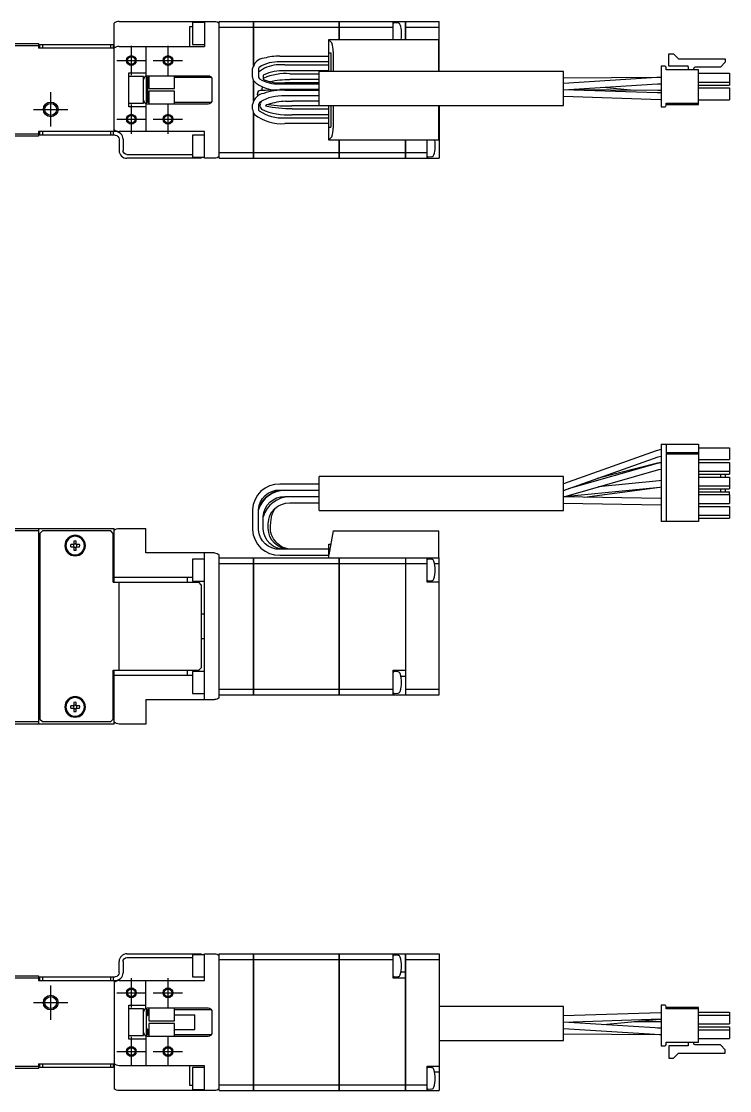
# Model space of a CAD drawing. Extents: x 0 to 720, y -8 to 229.
# Drawn here: x 200.2 to 345.1, y 10 to 228.7 of the extents above; entities that cross this region are included whole.
import ezdxf

# ---------------------------------------------------------------- set-up
doc = ezdxf.new("R2010")
doc.units = 0
doc.header["$LTSCALE"] = 0.5
doc.linetypes.add('CENTER', pattern=[50.8, 31.75, -6.35, 6.35, -6.35])
for name, color, linetype in [('MSM_CENTER', 1, 'CENTER'), ('MSM_CONTINUOUS', 7, 'CONTINUOUS'), ('MSM_NARROW', 5, 'CONTINUOUS')]:
    doc.layers.add(name, color=color, linetype=linetype)

msp = doc.modelspace()

# ---------------------------------------------------------------- linework, layer by layer
at = {"layer": 'MSM_CENTER'}
for p, q in [((222.7, 223.7), (222.7, 217.7)), ((230.2, 223.7), (230.2, 217.7)), ((219.7, 220.7), (225.7, 220.7)), ((227.2, 220.7), (233.2, 220.7)), ((206.2, 207.2), (206.2, 214.2)), ((202.7, 210.7), (209.7, 210.7)), ((222.7, 211.7), (222.7, 205.7)), ((230.2, 211.7), (230.2, 205.7)), ((219.7, 208.7), (225.7, 208.7)), ((227.2, 208.7), (233.2, 208.7)), ((222.7, 33), (222.7, 27)), ((230.2, 33), (230.2, 27)), ((206.2, 24.5), (206.2, 31.5)), ((219.7, 30), (225.7, 30)), ((227.2, 30), (233.2, 30)), ((202.7, 28), (209.7, 28)), ((222.7, 21), (222.7, 15)), ((230.2, 21), (230.2, 15)), ((219.7, 18), (225.7, 18)), ((227.2, 18), (233.2, 18))]:
    msp.add_line(p, q, dxfattribs=at)
at = {"layer": 'MSM_CONTINUOUS'}
for p, q in [((219.2, 223.22), (219.2, 228.32)), ((220.2, 228.7), (239.7, 228.7)), ((234.7, 223.6), (234.7, 227.65)), ((234.7, 227.65), (235.2, 227.65)), ((237.7, 228.45), (235.2, 228.45)), ((235.2, 228.45), (235.2, 223.95)), ((237.7, 228.7), (237.7, 223.6)), ((240.7, 200.7), (240.7, 228.7)), ((240.7, 228.7), (247.69, 228.7)), ((240.7, 227.55), (247.69, 227.55)), ((247.69, 219.65), (247.69, 228.7)), ((247.7, 228.69), (247.69, 228.69)), ((247.7, 227.55), (247.69, 227.55)), ((247.7, 228.7), (265.19, 228.7)), ((247.7, 228.7), (247.7, 219.67)), ((247.7, 227.55), (265.19, 227.55)), ((265.19, 225), (265.19, 228.7)), ((265.2, 228.69), (265.19, 228.69)), ((265.2, 227.55), (265.19, 227.55)), ((265.2, 228.7), (265.2, 225)), ((265.2, 228.7), (278.8, 228.7)), ((265.2, 227.55), (276.3, 227.55)), ((276.3, 225), (276.3, 228.7)), ((277.29, 228.37), (276.52, 228.44)), ((278.8, 225), (278.8, 228.7)), ((278.8, 228.69), (278.81, 228.69)), ((278.8, 227.55), (278.81, 227.55)), ((278.81, 228.7), (285.7, 228.7)), ((278.81, 228.7), (278.81, 225)), ((278.81, 227.55), (285.7, 227.55)), ((285.7, 218.47), (285.7, 228.7)), ((64.7, 224.2), (203.7, 224.2)), ((203.7, 223.7), (197.7, 223.7)), ((203.7, 224.2), (203.7, 223.2)), ((219.2, 223.2), (203.7, 223.2)), ((204, 224), (219, 224)), ((204, 223.2), (204, 224)), ((204.5, 224), (204.5, 223.2)), ((218.5, 223.2), (218.5, 224)), ((219, 224), (219, 223.2)), ((219.2, 206.2), (219.2, 223.2)), ((220.2, 223.6), (237.7, 223.6)), ((225.7, 223.6), (225.7, 217.58)), ((235.2, 223.95), (237.7, 223.95)), ((263.1, 218.47), (263.1, 225)), ((263.1, 225), (285.6, 225)), ((263.1, 224.9), (263.71, 224.3)), ((285.6, 218.47), (285.6, 225)), ((253.1, 221.6), (263.1, 221.6)), ((263.1, 222.3), (263.49, 222.3)), ((263.49, 222.3), (263.49, 218.47)), ((263.97, 222.52), (263.97, 218.47)), ((332.65, 219.56), (332.65, 222.09)), ((332.65, 222.09), (333.65, 222.09)), ((333.65, 222.09), (334.67, 221.07)), ((334.67, 221.07), (344.21, 221.07)), ((344.21, 221.07), (344.21, 220.37)), ((247.5, 217.31), (247.5, 219.05)), ((248.7, 219.05), (248.7, 217.31)), ((263.1, 220.4), (253.1, 220.4)), ((254.1, 219.8), (263.1, 219.8)), ((331.82, 219.52), (331.1, 219.52)), ((331.1, 219.52), (331.1, 211.24)), ((332.12, 218.81), (332.12, 219.22)), ((338.75, 218.81), (332.12, 218.81)), ((336.5, 219.56), (332.65, 219.56)), ((336.65, 219.41), (336.65, 218.81)), ((337.8, 218.81), (337.8, 219.09)), ((343.21, 219.37), (338.08, 219.37)), ((338.75, 211.7), (338.75, 218.81)), ((344.21, 220.37), (343.21, 219.37)), ((222.2, 211.2), (222.2, 218.2)), ((222.2, 218.2), (225.7, 218.2)), ((225.2, 217.45), (222.2, 217.45)), ((225.2, 211.95), (225.2, 217.45)), ((225.7, 217.58), (225.8, 217.58)), ((225.72, 217.55), (225.8, 217.58)), ((225.8, 211.83), (225.8, 217.58)), ((226, 217.2), (225.8, 217)), ((226, 217.6), (238.4, 217.6)), ((226.3, 217.2), (226, 217.2)), ((226, 217.2), (226, 212.2)), ((226.3, 217.6), (226.3, 214.95)), ((231.5, 214.95), (231.5, 217.6)), ((239.1, 217.2), (231.5, 217.2)), ((239.2, 216.8), (239.2, 212.6)), ((247.69, 216.6), (247.69, 212.36)), ((247.7, 212.38), (247.7, 216.59)), ((249.7, 217.65), (249.7, 216.91)), ((263.1, 218.6), (254.1, 218.6)), ((255.1, 218), (261.1, 218)), ((261.1, 216.8), (255.1, 216.8)), ((311.1, 218.47), (261.1, 218.47)), ((261.1, 211.47), (261.1, 218.47)), ((311.1, 211.47), (311.1, 218.47)), ((330.77, 217.25), (311.1, 217.1)), ((330.24, 217.2), (311.1, 216.01)), ((331.1, 217.24), (330.24, 217.2)), ((331.1, 217.26), (330.5, 217.25)), ((331.1, 217.26), (330.77, 217.25)), ((338.75, 218.08), (345.1, 218.08)), ((345.1, 218.08), (345.1, 215.68)), ((226.3, 214.95), (231.5, 214.95)), ((231.5, 214.45), (226.3, 214.45)), ((226.3, 214.45), (226.3, 211.8)), ((231.5, 211.8), (231.5, 214.45)), ((249.5, 215.03), (249.51, 215.07)), ((249.5, 214.63), (249.5, 215.03)), ((249.51, 214.57), (249.5, 214.63)), ((249.51, 215.07), (249.56, 215.29)), ((252.05, 216.13), (254.1, 216.2)), ((253.1, 215.95), (261.1, 215.95)), ((261.1, 214.75), (253.1, 214.75)), ((254.1, 216.2), (261.1, 216.2)), ((254.1, 214.65), (261.1, 214.65)), ((330.31, 214.08), (311.1, 214.71)), ((311.12, 214.7), (330.32, 215.91)), ((330.44, 214.56), (311.12, 214.7)), ((325.58, 214.6), (319.26, 215.21)), ((330.32, 215.91), (331.1, 215.94)), ((331.1, 214.56), (330.44, 214.56)), ((338.75, 216.28), (345.1, 216.28)), ((338.75, 215.68), (345.1, 215.68)), ((338.75, 215.08), (345.1, 215.08)), ((345.1, 215.08), (345.1, 212.68)), ((225.8, 212.4), (226, 212.2)), ((226, 212.2), (226.3, 212.2)), ((231.5, 212.2), (239.1, 212.2)), ((248.54, 213.72), (248.51, 213.91)), ((248.66, 213.53), (248.54, 213.72)), ((261.1, 213.45), (254.1, 213.45)), ((255.69, 212.36), (255.64, 212.36)), ((261.1, 212.36), (255.66, 212.36)), ((311.1, 213.4), (330.99, 212.76)), ((330.27, 212.78), (331.1, 212.76)), ((331.1, 214.06), (330.31, 214.08)), ((330.99, 212.76), (331.1, 212.76)), ((338.75, 212.68), (345.1, 212.68)), ((222.2, 211.95), (225.2, 211.95)), ((225.7, 211.2), (222.2, 211.2)), ((225.7, 211.83), (225.8, 211.83)), ((225.7, 211.83), (225.7, 206.2)), ((225.8, 211.83), (225.71, 211.86)), ((238.4, 211.8), (226, 211.8)), ((247.5, 210.75), (247.5, 211.71)), ((247.69, 200.7), (247.69, 210)), ((247.7, 209.98), (247.7, 200.7)), ((248.7, 211.72), (248.7, 210.75)), ((249.03, 211.74), (249.04, 211.78)), ((249.04, 211.78), (249.11, 211.99)), ((250.23, 211.53), (250.17, 211.37)), ((261.1, 211.4), (255.56, 211.4)), ((255.59, 210.8), (263.1, 210.8)), ((261.1, 211.47), (311.1, 211.47)), ((263.1, 204.4), (263.1, 211.47)), ((263.49, 211.47), (263.49, 207.1)), ((263.97, 211.47), (263.97, 206.89)), ((285.6, 204.4), (285.6, 211.47)), ((285.7, 211.47), (285.7, 200.7)), ((331.1, 211.24), (331.82, 211.24)), ((332.12, 211.54), (332.12, 211.95)), ((332.12, 211.95), (338.75, 211.95)), ((332.12, 211.7), (338.75, 211.7)), ((254.1, 209), (263.1, 209)), ((263.1, 207.8), (254.1, 207.8)), ((263.1, 209.6), (255.59, 209.6)), ((190.82, 205.7), (203.7, 205.7)), ((203.7, 206.2), (203.7, 205.2)), ((219.4, 206.2), (203.7, 206.2)), ((204, 205.4), (204, 206.2)), ((204.5, 206.2), (204.5, 205.4)), ((218.5, 205.4), (218.5, 206.2)), ((219, 206.2), (219, 205.4)), ((237.7, 206.2), (220.2, 206.2)), ((237.7, 200.7), (237.7, 206.2)), ((263.1, 207.1), (263.49, 207.1)), ((203.7, 205.2), (190.7, 205.2)), ((219.4, 205.4), (204, 205.4)), ((220.2, 204.6), (220.2, 202.3)), ((221, 204.6), (221, 202.3)), ((237.7, 205.45), (235.2, 205.45)), ((235.2, 205.45), (235.2, 200.95)), ((263.71, 205.11), (263.1, 204.51)), ((285.6, 204.4), (263.1, 204.4)), ((265.19, 200.7), (265.19, 204.4)), ((265.2, 204.4), (265.2, 200.7)), ((278.8, 200.7), (278.8, 204.4)), ((278.81, 204.4), (278.81, 200.7)), ((283.2, 200.7), (283.2, 204.4)), ((285.6, 204.45), (285.7, 204.45)), ((221.8, 201.5), (235.2, 201.5)), ((240.7, 201.86), (247.69, 201.86)), ((247.7, 201.86), (247.69, 201.86)), ((247.7, 201.86), (265.19, 201.86)), ((265.2, 201.86), (265.19, 201.86)), ((265.2, 201.86), (278.8, 201.86)), ((278.8, 201.86), (278.81, 201.86)), ((278.81, 201.86), (283.2, 201.86)), ((237, 200.7), (221.8, 200.7)), ((235.2, 200.95), (237.7, 200.95)), ((236.5, 200.7), (236.5, 200.95)), ((237, 200.95), (237, 200.7)), ((239.7, 200.7), (237.7, 200.7)), ((240.7, 200.7), (247.69, 200.7)), ((247.7, 200.71), (247.69, 200.71)), ((247.7, 200.7), (265.19, 200.7)), ((265.2, 200.71), (265.19, 200.71)), ((265.2, 200.7), (278.8, 200.7)), ((278.8, 200.71), (278.81, 200.71)), ((278.81, 200.7), (285.7, 200.7)), ((283.41, 200.97), (284.18, 201.04)), ((331.1, 142.23), (331.1, 126.38)), ((331.1, 142.23), (338.75, 142.23)), ((332.12, 142.23), (332.12, 126.38)), ((338.75, 142.23), (338.75, 126.38)), ((330.07, 140.86), (311.1, 134.12)), ((331.1, 141.12), (330.07, 140.86)), ((338.75, 140.45), (332.12, 140.45)), ((338.75, 140.15), (332.12, 140.15)), ((338.75, 141.5), (345.1, 141.5)), ((345.1, 141.5), (345.1, 139.1)), ((311.1, 132.74), (330.51, 139.63)), ((330.25, 138.27), (312.04, 133.08)), ((330.34, 138.31), (318.03, 135.2)), ((331.1, 138.44), (330.25, 138.27)), ((331.1, 138.45), (330.34, 138.31)), ((330.5, 139.63), (331.1, 139.8)), ((330.51, 139.63), (331.1, 139.8)), ((338.75, 139.1), (345.1, 139.1)), ((338.75, 138.5), (345.1, 138.5)), ((345.1, 138.5), (345.1, 136.7)), ((311.1, 135.63), (261.1, 135.63)), ((261.1, 128.63), (261.1, 135.63)), ((311.1, 128.63), (311.1, 135.63)), ((311.19, 131.48), (330.61, 137.02)), ((330.61, 137.02), (331.1, 137.13)), ((338.75, 136.7), (345.1, 136.7)), ((338.75, 136.1), (345.1, 136.1)), ((343.21, 136.1), (343.21, 135.5)), ((344.21, 136.1), (344.21, 135.5)), ((345.1, 136.7), (345.1, 136.1)), ((261.1, 134.03), (253.1, 134.03)), ((311.23, 131.49), (330.83, 133.45)), ((315.41, 131.4), (330.86, 133.45)), ((330.7, 134.75), (318.29, 133.51)), ((331.1, 134.78), (330.7, 134.75)), ((330.83, 133.45), (331.1, 133.47)), ((338.75, 135.5), (345.1, 135.5)), ((338.75, 133.7), (345.1, 133.7)), ((345.1, 135.5), (345.1, 133.7)), ((345.1, 133.7), (345.1, 133.1)), ((253.1, 132.83), (261.1, 132.83)), ((253.37, 131.38), (253.39, 131.38)), ((253.39, 131.38), (253.37, 131.38)), ((253.39, 131.38), (254.6, 131.53)), ((254.1, 131.43), (253.39, 131.38)), ((261.1, 132.73), (254.1, 132.73)), ((254.1, 131.53), (261.1, 131.53)), ((261.1, 131.43), (254.1, 131.43)), ((331.02, 131.09), (311.1, 131.48)), ((338.75, 133.1), (345.1, 133.1)), ((338.75, 132.5), (345.1, 132.5)), ((338.75, 131.9), (345.1, 131.9)), ((343.21, 133.1), (343.21, 132.5)), ((344.21, 133.1), (344.21, 132.5)), ((345.1, 131.9), (345.1, 132.5)), ((345.1, 131.9), (345.1, 130.1)), ((255.1, 130.23), (261.1, 130.23)), ((311.1, 130.18), (331, 129.79)), ((331.1, 131.09), (330.95, 131.09)), ((331, 129.79), (331.1, 129.78)), ((331.1, 131.08), (331.02, 131.09)), ((338.75, 130.1), (345.1, 130.1)), ((338.75, 129.5), (345.1, 129.5)), ((345.1, 129.5), (345.1, 127.7)), ((247.5, 128.83), (247.5, 124.74)), ((248.72, 128.83), (248.7, 128.79)), ((248.7, 124.74), (248.7, 128.83)), ((249.7, 124.9), (249.7, 127.37)), ((251.18, 125.5), (251.3, 126.88)), ((261.1, 128.63), (311.1, 128.63)), ((338.75, 127.7), (345.1, 127.7)), ((338.75, 127.1), (345.1, 127.1)), ((345.1, 127.7), (345.1, 127.1)), ((190.2, 124.98), (219.2, 124.98)), ((203.7, 124.98), (203.7, 84.98)), ((219.2, 113.98), (219.2, 124.98)), ((220.2, 124.98), (225.7, 124.98)), ((225.7, 119.98), (225.7, 124.98)), ((250.7, 125.04), (250.7, 125.92)), ((338.75, 126.38), (331.1, 126.38)), ((203.7, 124.48), (191.32, 124.48)), ((204.5, 124.48), (204, 123.98)), ((204, 123.98), (204, 85.98)), ((218.5, 124.48), (204.5, 124.48)), ((219, 123.98), (218.5, 124.48)), ((219, 113.98), (219, 123.98)), ((263.97, 124.48), (263.1, 119.58)), ((263.97, 124.48), (285.6, 124.48)), ((285.6, 118.98), (285.6, 124.48)), ((210.96, 121.72), (210.29, 121.72)), ((210.29, 121.24), (210.96, 121.24)), ((210.96, 122.4), (210.96, 121.72)), ((210.96, 121.24), (210.96, 120.57)), ((211.44, 121.72), (211.44, 122.4)), ((212.12, 121.72), (211.44, 121.72)), ((211.44, 120.57), (211.44, 121.24)), ((211.44, 121.24), (212.12, 121.24)), ((263.1, 120.73), (253.1, 120.73)), ((255.59, 120.73), (255.35, 120.74)), ((263.1, 121.78), (263.49, 121.78)), ((263.1, 118.98), (263.1, 121.78)), ((239.7, 119.98), (225.7, 119.98)), ((237.7, 118.73), (235.2, 118.73)), ((235.2, 118.73), (235.2, 114.23)), ((237.7, 89.98), (237.7, 119.98)), ((240.7, 90.37), (240.7, 119.6)), ((240.7, 118.98), (247.69, 118.98)), ((247.69, 90.98), (247.69, 118.98)), ((247.7, 118.97), (247.69, 118.97)), ((247.7, 118.98), (247.7, 90.98)), ((247.7, 118.98), (285.7, 118.98)), ((253.1, 119.53), (263.1, 119.53)), ((265.19, 90.98), (265.19, 118.98)), ((265.2, 118.97), (265.19, 118.97)), ((265.2, 118.98), (265.2, 90.98)), ((278.8, 118.98), (278.8, 90.98)), ((278.8, 118.97), (278.81, 118.97)), ((278.81, 118.98), (278.81, 90.98)), ((283.2, 113.98), (283.2, 118.98)), ((284.18, 118.65), (283.41, 118.72)), ((285.7, 90.98), (285.7, 118.98)), ((240.7, 117.83), (247.69, 117.83)), ((247.7, 117.83), (247.69, 117.83)), ((247.7, 117.83), (265.19, 117.83)), ((265.2, 117.83), (265.19, 117.83)), ((265.2, 117.83), (278.8, 117.83)), ((278.8, 117.83), (278.81, 117.83)), ((278.81, 117.83), (283.2, 117.83)), ((285.7, 117.73), (284.76, 117.73)), ((204, 114.98), (203.7, 114.98)), ((235.2, 114.98), (219, 114.98)), ((219, 113.98), (236.5, 113.98)), ((220.2, 95.98), (220.2, 113.98)), ((234.2, 113.98), (234.2, 114.98)), ((235.2, 114.23), (237.7, 114.23)), ((237, 113.48), (236.5, 113.98)), ((285.7, 113.98), (283.2, 113.98)), ((283.41, 114.25), (284.18, 114.32)), ((203.7, 113.23), (204, 113.23)), ((237, 113.48), (237, 96.48)), ((203.9, 109.98), (203.7, 109.78)), ((204, 109.98), (203.9, 109.98)), ((203.9, 109.98), (203.9, 99.98)), ((237.7, 107.48), (237, 107.48)), ((237, 102.48), (237.7, 102.48)), ((203.7, 100.18), (203.9, 99.98)), ((203.9, 99.98), (204, 99.98)), ((204, 96.73), (203.7, 96.73)), ((236.5, 95.98), (237, 96.48)), ((203.7, 94.98), (204, 94.98)), ((219, 95.98), (236.5, 95.98)), ((219, 85.98), (219, 95.98)), ((219, 94.98), (235.2, 94.98)), ((219.2, 84.98), (219.2, 95.98)), ((234.2, 94.98), (234.2, 95.98)), ((237.7, 95.73), (235.2, 95.73)), ((235.2, 95.73), (235.2, 91.23)), ((276.3, 90.98), (276.3, 95.98)), ((276.3, 95.98), (278.8, 95.98)), ((277.29, 95.65), (276.52, 95.72)), ((278.8, 94.73), (277.87, 94.73)), ((240.7, 92.14), (247.69, 92.14)), ((247.7, 92.15), (247.69, 92.15)), ((247.7, 92.14), (265.19, 92.14)), ((265.2, 92.15), (265.19, 92.15)), ((265.2, 92.14), (276.3, 92.14)), ((278.8, 92.15), (278.81, 92.15)), ((278.81, 92.14), (285.7, 92.14)), ((225.7, 89.98), (239.7, 89.98)), ((225.7, 89.98), (225.7, 84.98)), ((235.2, 91.23), (237.7, 91.23)), ((240.7, 90.98), (247.69, 90.98)), ((247.7, 90.99), (247.69, 90.99)), ((247.7, 90.98), (265.19, 90.98)), ((265.2, 90.99), (265.19, 90.99)), ((265.2, 90.98), (278.8, 90.98)), ((276.52, 91.25), (277.29, 91.32)), ((278.8, 90.99), (278.81, 90.99)), ((278.81, 90.98), (285.7, 90.98)), ((210.96, 88.72), (210.29, 88.72)), ((210.29, 88.24), (210.96, 88.24)), ((210.96, 89.4), (210.96, 88.72)), ((210.96, 88.24), (210.96, 87.57)), ((211.44, 88.72), (211.44, 89.4)), ((212.12, 88.72), (211.44, 88.72)), ((211.44, 88.24), (212.12, 88.24)), ((211.44, 87.57), (211.44, 88.24)), ((191.32, 85.48), (203.7, 85.48)), ((204, 85.98), (204.5, 85.48)), ((204.5, 85.48), (218.5, 85.48)), ((218.5, 85.48), (219, 85.98)), ((219.2, 84.98), (190.2, 84.98)), ((225.7, 84.98), (220.2, 84.98)), ((221.8, 38), (237, 38)), ((221.8, 37.2), (235.2, 37.2)), ((237.7, 37.75), (235.2, 37.75)), ((235.2, 37.75), (235.2, 33.25)), ((236.5, 37.75), (236.5, 38)), ((237, 38), (237, 37.75)), ((237.7, 38), (239.7, 38)), ((237.7, 32.5), (237.7, 38)), ((240.7, 10), (240.7, 38)), ((240.7, 38), (247.69, 38)), ((247.69, 10), (247.69, 38)), ((247.7, 37.99), (247.69, 37.99)), ((247.7, 38), (247.7, 10)), ((247.7, 38), (265.19, 38)), ((265.19, 10), (265.19, 38)), ((265.2, 37.99), (265.19, 37.99)), ((265.2, 38), (265.2, 10)), ((265.2, 38), (278.8, 38)), ((276.3, 33), (276.3, 38)), ((277.29, 37.66), (276.52, 37.73)), ((278.8, 10), (278.8, 38)), ((278.8, 37.99), (278.81, 37.99)), ((278.81, 38), (278.81, 10)), ((278.81, 38), (285.7, 38)), ((285.7, 38), (285.7, 10)), ((220.2, 34.1), (220.2, 36.4)), ((221, 36.4), (221, 34.1)), ((240.7, 36.85), (247.69, 36.85)), ((247.7, 36.84), (247.69, 36.84)), ((247.7, 36.85), (265.19, 36.85)), ((265.2, 36.84), (265.19, 36.84)), ((265.2, 36.85), (276.3, 36.85)), ((278.8, 36.84), (278.81, 36.84)), ((278.81, 36.85), (285.7, 36.85)), ((190.7, 33.5), (203.7, 33.5)), ((203.7, 33), (190.82, 33)), ((203.7, 33.5), (203.7, 32.5)), ((204, 33.3), (219.4, 33.3)), ((204, 32.5), (204, 33.3)), ((204.5, 33.3), (204.5, 32.5)), ((218.5, 32.5), (218.5, 33.3)), ((219, 33.3), (219, 32.5)), ((235.2, 33.25), (237.7, 33.25)), ((278.8, 33), (276.3, 33)), ((276.52, 33.27), (277.29, 33.34)), ((278.8, 34.25), (277.87, 34.25)), ((203.7, 32.5), (219.4, 32.5)), ((219.2, 32.5), (219.2, 15.5)), ((220.2, 32.5), (237.7, 32.5)), ((225.7, 26.87), (225.7, 32.5)), ((222.2, 20.5), (222.2, 27.5)), ((222.2, 27.5), (225.7, 27.5)), ((225.2, 26.75), (222.2, 26.75)), ((225.2, 21.25), (225.2, 26.75)), ((225.7, 26.87), (225.8, 26.87)), ((225.72, 26.85), (225.8, 26.87)), ((225.8, 21.12), (225.8, 26.88)), ((226, 26.5), (225.8, 26.3)), ((226, 26.9), (238.4, 26.9)), ((226.3, 26.5), (226, 26.5)), ((226, 26.5), (226, 25.5)), ((226.3, 26.9), (226.3, 24.25)), ((231.5, 24.25), (231.5, 26.9)), ((239.1, 26.5), (231.5, 26.5)), ((311.1, 27.23), (285.7, 27.23)), ((311.1, 20.23), (311.1, 27.23)), ((331.1, 27.47), (331.1, 19.19)), ((331.82, 27.47), (331.1, 27.47)), ((332.12, 26.76), (332.12, 27.17)), ((338.75, 27.01), (332.12, 27.01)), ((338.75, 26.76), (332.12, 26.76)), ((338.75, 19.9), (338.75, 27.01)), ((225.8, 25.13), (226, 25.5)), ((226, 25.5), (226.3, 25.5)), ((226.3, 24.25), (231.5, 24.25)), ((231.5, 25.5), (235.7, 25.5)), ((235.7, 22.5), (235.7, 25.5)), ((239.2, 26.1), (239.2, 21.9)), ((330.99, 25.94), (311.1, 25.3)), ((311.1, 24), (331.03, 24.65)), ((319.26, 23.49), (330.82, 24.62)), ((325.58, 24.11), (330.44, 24.14)), ((330.44, 24.14), (331.1, 24.15)), ((330.82, 24.62), (331.1, 24.64)), ((331.1, 25.95), (330.99, 25.94)), ((331.03, 24.65), (331.1, 24.65)), ((338.75, 26.03), (345.1, 26.03)), ((338.75, 25.43), (345.1, 25.43)), ((345.1, 26.03), (345.1, 23.63)), ((226, 22.5), (225.8, 22.87)), ((226, 22.5), (226.3, 22.5)), ((226, 22.5), (226, 21.5)), ((231.5, 23.75), (226.3, 23.75)), ((226.3, 23.75), (226.3, 21.1)), ((231.5, 21.1), (231.5, 23.75)), ((231.5, 22.5), (235.7, 22.5)), ((311.1, 22.7), (330.9, 21.46)), ((330.98, 22.76), (311.12, 24)), ((331.1, 22.76), (330.32, 22.8)), ((331.1, 22.75), (330.98, 22.76)), ((338.75, 23.63), (345.1, 23.63)), ((338.75, 23.03), (345.1, 23.03)), ((338.75, 22.43), (345.1, 22.43)), ((345.1, 23.03), (345.1, 20.63)), ((222.2, 21.25), (225.2, 21.25)), ((225.7, 20.5), (222.2, 20.5)), ((225.7, 21.13), (225.8, 21.13)), ((225.7, 21.13), (225.7, 15.1)), ((225.8, 21.13), (225.71, 21.16)), ((225.8, 21.7), (226, 21.5)), ((226, 21.5), (226.3, 21.5)), ((238.4, 21.1), (226, 21.1)), ((231.5, 21.5), (239.1, 21.5)), ((285.7, 20.23), (311.1, 20.23)), ((311.1, 21.6), (330.77, 21.45)), ((330.77, 21.45), (331.1, 21.45)), ((330.9, 21.46), (331.1, 21.45)), ((332.12, 19.49), (332.12, 19.9)), ((332.12, 19.9), (338.75, 19.9)), ((336.65, 19.9), (336.65, 19.3)), ((337.8, 19.62), (337.8, 19.9)), ((338.75, 20.63), (345.1, 20.63)), ((331.1, 19.19), (331.82, 19.19)), ((336.5, 19.15), (332.65, 19.15)), ((332.65, 19.15), (332.65, 16.62)), ((333.65, 16.62), (334.67, 17.64)), ((334.67, 17.64), (344.21, 17.64)), ((343.21, 19.34), (338.08, 19.34)), ((344.21, 18.34), (343.21, 19.34)), ((344.21, 17.64), (344.21, 18.34)), ((203.7, 15.5), (203.7, 14.5)), ((203.7, 15.5), (219.2, 15.5)), ((204, 14.7), (204, 15.5)), ((204.5, 15.5), (204.5, 14.7)), ((218.5, 14.7), (218.5, 15.5)), ((219, 15.5), (219, 14.7)), ((219.2, 15.48), (219.2, 10.38)), ((332.65, 16.62), (333.65, 16.62)), ((190.2, 15), (203.7, 15)), ((203.7, 14.5), (190.2, 14.5)), ((219, 14.7), (204, 14.7)), ((237.7, 15.1), (220.2, 15.1)), ((234.7, 11.05), (234.7, 15.1)), ((237.7, 14.75), (235.2, 14.75)), ((235.2, 14.75), (235.2, 10.25)), ((237.7, 10), (237.7, 15.1)), ((283.2, 10), (283.2, 15)), ((283.2, 15), (285.7, 15)), ((284.18, 14.66), (283.41, 14.73)), ((285.7, 13.75), (284.76, 13.75)), ((235.2, 11.05), (234.7, 11.05)), ((240.7, 11.15), (247.69, 11.15)), ((247.7, 11.16), (247.69, 11.16)), ((247.7, 11.15), (265.19, 11.15)), ((265.2, 11.16), (265.19, 11.16)), ((265.2, 11.15), (278.8, 11.15)), ((278.8, 11.16), (278.81, 11.16)), ((278.81, 11.15), (283.2, 11.15)), ((239.7, 10), (220.2, 10)), ((235.2, 10.25), (237.7, 10.25)), ((240.7, 10), (247.69, 10)), ((247.7, 10.01), (247.69, 10.01)), ((247.7, 10), (265.19, 10)), ((265.2, 10.01), (265.19, 10.01)), ((265.2, 10), (278.8, 10)), ((278.8, 10.01), (278.81, 10.01)), ((278.81, 10), (285.7, 10)), ((283.41, 10.27), (284.18, 10.34))]:
    msp.add_line(p, q, dxfattribs=at)
for centre, radius in [((222.7, 220.7), 0.783), ((230.2, 220.7), 0.783), ((206.2, 210.7), 1.23), ((222.7, 208.7), 0.783), ((230.2, 208.7), 0.783), ((222.7, 30), 0.783), ((230.2, 30), 0.783), ((206.2, 28), 1.23), ((222.7, 18), 0.783), ((230.2, 18), 0.783)]:
    msp.add_circle(centre, radius, dxfattribs=at)
at = {"layer": 'MSM_CONTINUOUS', "extrusion": (0, 0, -1)}
for centre, radius in [((-211.2, 121.48), 2.1), ((-211.2, 121.48), 1.9), ((-211.2, 88.48), 2.1), ((-211.2, 88.48), 1.9)]:
    msp.add_circle(centre, radius, dxfattribs=at)
at = {"layer": 'MSM_CONTINUOUS'}
for centre, radius, start, end in [((220.2, 227.2), 1.5, 90, 131.8103), ((276.5, 228.24), 0.2, 85, 180), ((277.25, 227.87), 0.5, 17.6292, 85), ((272, 226.2), 6, 348.463, 17.6292), ((220.2, 222.1), 1.5, 90, 131.8103), ((259.47, 222.76), 4.51, 356.9565, 19.8759), ((250.06, 218.57), 2.6, 94.529, 169.4489), ((252.99, 210.21), 11.39, 89.4263, 105.9737), ((253.17, 212.6), 7.25, 96.3701, 128.0137), ((249.21, 218.94), 0.517, 135.2404, 168.1418), ((252.59, 213.56), 6.86, 85.7338, 123.1423), ((253.23, 211.4), 8.45, 84.0847, 95.9153), ((331.82, 219.22), 0.3, 0, 90), ((336.5, 219.41), 0.15, 0, 90), ((338.08, 219.09), 0.28, 90, 180), ((226.01, 216.8), 0.802, 111.1164, 179.9021), ((248.96, 217.32), 1.45, 180.4058, 210.4027), ((252.26, 221.13), 6.43, 224.963, 277.5807), ((249.18, 217.38), 0.476, 188.6138, 236.2676), ((252.63, 223.06), 7.13, 238.56, 273.8379), ((250.63, 216.81), 1.25, 129.0936, 137.7837), ((249.93, 216.86), 0.266, 124.411, 149.3913), ((250.24, 217.33), 0.679, 217.4987, 239.8257), ((254.27, 207.07), 10.96, 85.615, 114.1334), ((253.58, 209.9), 8.72, 86.5414, 115.3793), ((254.81, 230.01), 14.15, 249.6946, 263.3429), ((249.13, 213.93), 0.622, 95.0583, 181.8855), ((252.82, 144.67), 69.98, 89.4917, 93.0744), ((253.91, 201.72), 12.93, 89.1445, 108.5736), ((226, 212.6), 0.8, 179.9993, 248.456), ((250.22, 211.27), 2.75, 98.9432, 170.7276), ((249.57, 211.51), 0.889, 128.882, 166.1339), ((253.52, 204.82), 8.65, 86.1439, 121.4476), ((250.23, 211.54), 1.21, 130.2216, 158.1544), ((254.92, 198.61), 13.77, 92.8028, 107.8241), ((254.92, 198.61), 13.77, 87.0004, 87.0016), ((249.23, 210.78), 1.72, 181.1046, 220.9976), ((249.32, 210.83), 0.622, 186.9392, 221.0969), ((253.36, 216.69), 7.72, 234.3313, 275.5619), ((249.97, 211.49), 0.978, 165.1348, 231.2961), ((254.66, 222.3), 12.73, 245.3814, 274.1546), ((250.75, 210.87), 0.846, 93.0873, 128.5311), ((254.82, 238.27), 26.87, 261.1484, 271.5762), ((331.82, 211.54), 0.3, 270, 0), ((253.35, 216.51), 8.74, 231.6765, 274.9803), ((220.2, 207.7), 1.5, 228.1897, 270), ((219.4, 204.6), 1.6, 0, 90), ((259.33, 206.67), 4.64, 340.4546, 2.713), ((278.89, 203.2), 6, 342.3708, 11.537), ((221.8, 202.3), 1.6, 180, 270), ((284.14, 201.54), 0.5, 275, 342.3708), ((283.39, 201.17), 0.2, 198.1949, 275), ((252.91, 128.63), 5.41, 87.9067, 177.8727), ((254.03, 127.17), 5.57, 89.2277, 162.6191), ((255.08, 125.85), 5.59, 89.7079, 164.0346), ((252.91, 124.94), 5.41, 182.1863, 272.0343), ((211.2, 121.48), 0.95, 165.3667, 194.6333), ((211.2, 121.48), 0.365, 138.8496, 221.1504), ((211.2, 121.48), 0.95, 75.3667, 104.6333), ((211.2, 121.48), 0.365, 48.8496, 131.1504), ((211.2, 121.48), 0.365, 228.8496, 311.1504), ((211.2, 121.48), 0.95, 255.3667, 284.6333), ((211.2, 121.48), 0.365, 318.8496, 41.1504), ((211.2, 121.48), 0.95, 345.3667, 14.6333), ((283.39, 118.52), 0.2, 85, 161.8051), ((284.14, 118.15), 0.5, 17.6292, 85), ((278.89, 116.48), 6, 342.3708, 17.6292), ((283.39, 114.45), 0.2, 198.1949, 275), ((284.14, 114.82), 0.5, 275, 342.3708), ((276.5, 95.52), 0.2, 85, 180), ((277.25, 95.15), 0.5, 17.6292, 85), ((272, 93.48), 6, 342.3708, 17.6292), ((276.5, 91.45), 0.2, 180, 275), ((277.25, 91.82), 0.5, 275, 342.3708), ((211.2, 88.48), 0.95, 165.3667, 194.6333), ((211.2, 88.48), 0.365, 138.8496, 221.1504), ((211.2, 88.48), 0.95, 75.3667, 104.6333), ((211.2, 88.48), 0.365, 48.8496, 131.1504), ((211.2, 88.48), 0.365, 228.8496, 311.1504), ((211.2, 88.48), 0.95, 255.3667, 284.6333), ((211.2, 88.48), 0.365, 318.8496, 41.1504), ((211.2, 88.48), 0.95, 345.3667, 14.6333), ((221.8, 36.4), 1.6, 90, 180), ((276.5, 37.53), 0.2, 85, 180), ((277.25, 37.17), 0.5, 17.6292, 85), ((272, 35.5), 6, 342.3708, 17.6292), ((219.4, 34.1), 1.6, 270, 0), ((276.5, 33.47), 0.2, 180, 275), ((277.25, 33.83), 0.5, 275, 342.3708), ((220.2, 31), 1.5, 90, 131.8103), ((226.01, 26.1), 0.801, 111.0842, 179.9342), ((331.82, 27.17), 0.3, 360, 90), ((226.01, 21.9), 0.802, 180.0987, 248.3566), ((331.82, 19.49), 0.3, 270, 360), ((283.39, 14.53), 0.2, 85, 161.8051), ((284.14, 14.17), 0.5, 17.6292, 85), ((278.89, 12.5), 6, 342.3708, 17.6292), ((283.39, 10.47), 0.2, 198.1949, 275), ((284.14, 10.83), 0.5, 275, 342.3708)]:
    msp.add_arc(centre, radius, start, end, dxfattribs=at)
at = {"layer": 'MSM_CONTINUOUS', "extrusion": (0, 0, -1)}
for centre, radius, start, end in [((-239.7, 227.2), 1.5, 90, 131.8103), ((-226, 216.8), 0.8, 74.8734, 90), ((-238.4, 216.8), 0.8, 90, 180), ((-254.68, 201.01), 15.8, 76.5872, 91.5576), ((-253.63, 228.14), 13.5, 267.9949, 275.1375), ((-238.4, 212.6), 0.8, 180, 270), ((-254.9, 187.08), 25.29, 88.5191, 91.6777), ((-226, 212.6), 0.8, 270, 285.1266), ((-255.17, 232.87), 22.07, 268.9078, 283.0903), ((-219.4, 204.6), 0.8, 90, 180), ((-221.8, 202.3), 0.8, 270, 0), ((-239.7, 202.2), 1.5, 228.1897, 270), ((-252.92, 128.62), 4.22, 2.931, 92.4936), ((-254, 127.39), 5.45, 23.9954, 88.8909), ((-253.99, 127.25), 4.29, 1.6879, 91.5108), ((-255.06, 125.88), 4.36, 0.6063, 90.5686), ((-255.66, 126.5), 4.37, 5.0458, 37.0419), ((-220.2, 123.48), 1.5, 48.1897, 90), ((-252.92, 124.95), 4.22, 267.4296, 357.1458), ((-253.99, 125.02), 4.29, 268.4433, 358.358), ((-255.06, 125.09), 4.36, 269.4143, 359.4108), ((-255.55, 125.12), 4.39, 269.8692, 4.9179), ((-239.7, 118.48), 1.5, 90, 131.8103), ((-239.7, 91.48), 1.5, 228.1897, 270), ((-220.2, 86.48), 1.5, 270, 311.8103), ((-221.8, 36.4), 0.8, 0, 90), ((-239.7, 36.5), 1.5, 90, 131.8103), ((-219.4, 34.1), 0.8, 180, 270), ((-226, 26.1), 0.8, 74.8734, 90), ((-238.4, 26.1), 0.8, 90, 180), ((-238.4, 21.9), 0.8, 180, 270), ((-226, 21.9), 0.8, 270, 285.1266), ((-336.5, 19.3), 0.15, 180, 270), ((-338.08, 19.62), 0.28, 270, 0), ((-220.2, 16.6), 1.5, 270, 311.8103), ((-220.2, 11.5), 1.5, 270, 311.8103), ((-239.7, 11.5), 1.5, 228.1897, 270)]:
    msp.add_arc(centre, radius, start, end, dxfattribs=at)
at = {"layer": 'MSM_NARROW'}
for centre, radius in [((222.7, 220.7), 1), ((230.2, 220.7), 1), ((206.2, 210.7), 1.5), ((222.7, 208.7), 1), ((230.2, 208.7), 1), ((222.7, 30), 1), ((230.2, 30), 1), ((206.2, 28), 1.5), ((222.7, 18), 1), ((230.2, 18), 1)]:
    msp.add_circle(centre, radius, dxfattribs=at)

doc.saveas('drawing.dxf')
